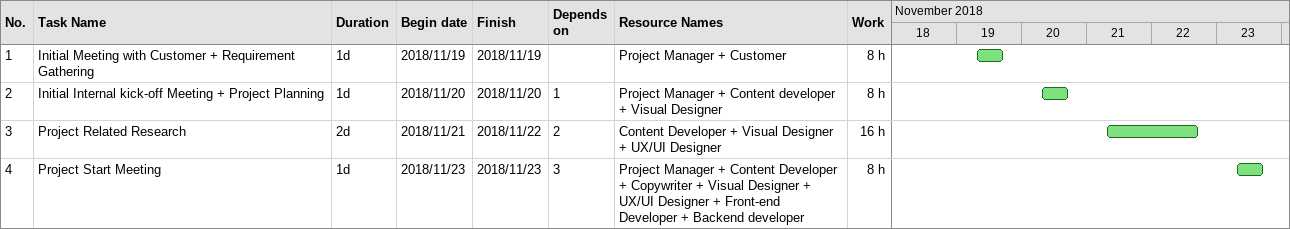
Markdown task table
| ID | Task | Duration | Start | Finish | Predecessors | Resources | Work (h) |
|---|---|---|---|---|---|---|---|
| 1 | Initial Meeting with Customer + Requirement Gathering | 1d | 2018-11-19 | 2018-11-19 |  | Project Manager + Customer | 8 |
| 2 | Initial Internal kick-off Meeting + Project Planning | 1d | 2018-11-20 | 2018-11-20 | 1 | Project Manager + Content developer + Visual Designer | 8 |
| 3 | Project Related Research | 2d | 2018-11-21 | 2018-11-22 | 2 | Content Developer + Visual Designer + UX/UI Designer | 16 |
| 4 | Project Start Meeting | 1d | 2018-11-23 | 2018-11-23 | 3 | Project Manager + Content Developer + Copywriter + Visual Designer + UX/UI Designer + Front-end Developer + Backend developer | 8 |
